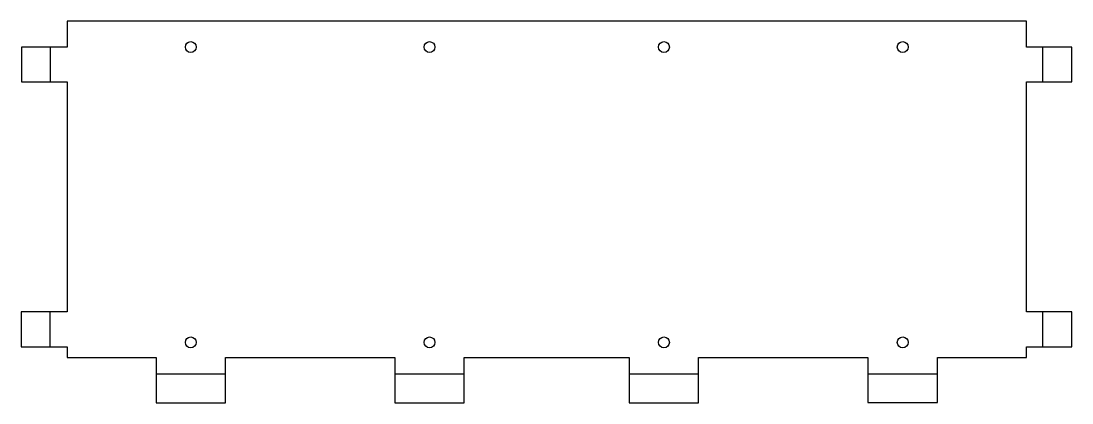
# Model space of a CAD drawing. Header units: inches. Extents: x -0.1 to 30.1, y -11 to 0.
import ezdxf

# ---------------------------------------------------------------- set-up
doc = ezdxf.new("R2010")
doc.units = ezdxf.units.IN
doc.layers.get('0').update_dxf_attribs({"linetype": 'CONTINUOUS'})

msp = doc.modelspace()

# ---------------------------------------------------------------- linework, layer by layer
for p, q in [((0.716, -1.75), (0.716, -0.75)), ((29.284, -1.75), (29.284, -0.75)), ((0.704, -9.375), (0.704, -8.375)), ((29.284, -9.375), (29.284, -8.375)), ((3.75, -10.154), (5.75, -10.154)), ((10.625, -10.154), (12.625, -10.154)), ((17.375, -10.154), (19.375, -10.154)), ((24.25, -10.154), (26.25, -10.154))]:
    msp.add_line(p, q)
msp.add_lwpolyline([(3.75, -10.995), (5.75, -10.995), (5.75, -9.688), (10.625, -9.688), (10.625, -10.995), (12.625, -10.995), (12.625, -9.688), (17.375, -9.688), (17.375, -10.995), (19.375, -10.995), (19.375, -9.688), (24.25, -9.688), (24.25, -10.983), (26.25, -10.983), (26.25, -9.688), (28.812, -9.688), (28.812, -9.375), (30.125, -9.375), (30.125, -8.375), (28.812, -8.375), (28.812, -1.75), (30.125, -1.75), (30.125, -0.75), (28.812, -0.75), (28.812, 0), (1.187, 0), (1.187, -0.75), (-0.125, -0.75), (-0.125, -1.75), (1.187, -1.75), (1.187, -8.375), (-0.138, -8.375), (-0.138, -9.375), (1.187, -9.375), (1.187, -9.688), (3.75, -9.688)], close=True)
for centre in [(4.75, -0.75), (11.625, -0.75), (18.375, -0.75), (25.25, -0.75), (4.75, -9.25), (11.625, -9.25), (18.375, -9.25), (25.25, -9.25)]:
    msp.add_circle(centre, 0.156)

doc.saveas('drawing.dxf')
